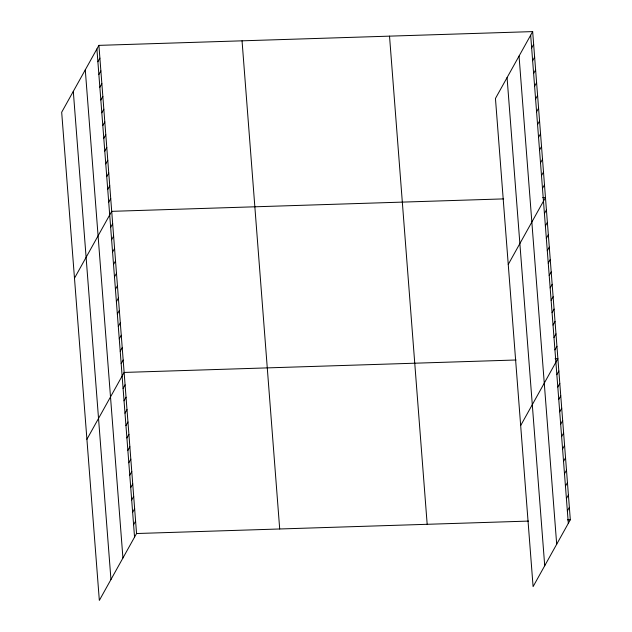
<?xml version="1.0" encoding="UTF-8"?>
<svg xmlns="http://www.w3.org/2000/svg" width="632" height="632" viewBox="0 0 632 632"><rect width="100%" height="100%" fill="white"/><g stroke="black" fill="none" stroke-linecap="round" stroke-linejoin="round"><path stroke-width="0.95" d="M98.908 45.37L61.683 112.243L99.335 600.4L136.552 533.527L98.908 45.37L532.665 31.6L570.317 519.757L533.092 586.63L495.449 98.474L532.665 31.6M97.889 61.731L99.888 58.136M98.876 74.497L100.875 70.903M99.856 87.263L101.863 83.669M100.844 100.03L102.842 96.435M101.831 112.796L103.83 109.202M102.811 125.563L104.817 121.968M103.798 138.329L105.797 134.735M104.786 151.103L106.784 147.501M105.765 163.87L107.764 160.275M106.753 176.636L108.751 173.042M107.732 189.403L109.739 185.808M108.72 202.169L110.719 198.574M74.481 278.214L111.706 211.341L503.641 198.898M110.663 227.33L112.662 223.736M111.619 239.718L113.618 236.123M112.575 252.113L114.574 248.518M113.531 264.5L115.53 260.905M114.487 276.895L116.486 273.3M115.443 289.282L117.441 285.688M116.399 301.677L118.397 298.083M117.355 314.072L119.353 310.47M118.31 326.46L120.309 322.865M119.266 338.855L121.265 335.26M120.214 351.242L122.221 347.647M121.17 363.637L123.177 360.043M86.908 439.311L124.133 372.43L516.067 359.995M123.082 388.419L125.089 384.825M124.038 400.807L126.045 397.212M124.994 413.202L127 409.607M125.95 425.597L127.956 422.002M126.906 437.984L128.912 434.389M127.862 450.379L129.868 446.784M128.817 462.766L130.824 459.172M129.773 475.161L131.78 471.567M130.729 487.548L132.736 483.954M131.685 499.944L133.684 496.349M132.641 512.339L134.64 508.736M133.597 524.726L135.596 521.131M531.654 47.961L533.653 44.366M532.634 60.727L534.64 57.133M533.621 73.494L535.62 69.899M534.609 86.26L536.608 82.666M535.588 99.034L537.595 95.432M536.576 111.801L538.575 108.206M537.563 124.567L539.562 120.973M538.543 137.334L540.55 133.739M539.531 150.1L541.529 146.505M540.51 162.866L542.517 159.272M541.498 175.633L543.496 172.038M542.485 188.399L544.484 184.805M508.247 264.452L545.471 197.571L542.683 197.658M544.421 213.561L546.427 209.966M545.377 225.948L547.383 222.353M546.332 238.343L548.339 234.748M547.288 250.738L549.295 247.144M548.244 263.125L550.251 259.531M549.2 275.52L551.207 271.926M550.156 287.908L552.163 284.313M551.112 300.303L553.119 296.708M552.068 312.69L554.067 309.095M553.024 325.085L555.022 321.49M553.98 337.48L555.978 333.878M554.936 349.867L556.934 346.273M520.673 425.541L557.89 358.668L555.101 358.755M556.847 374.65L558.846 371.055M557.803 387.045L559.802 383.45M558.759 399.432L560.758 395.837M559.715 411.827L561.714 408.233M560.671 424.214L562.67 420.62M561.627 436.609L563.626 433.015M562.583 449.004L564.581 445.41M563.539 461.392L565.537 457.797M564.495 473.787L566.493 470.192M565.45 486.174L567.449 482.579M566.406 498.569L568.405 494.974M567.362 510.956L569.361 507.362M136.552 533.527L528.486 521.084M567.528 519.844L570.317 519.757M530.667 35.194L568.318 523.351M519.046 56.074L556.689 544.231M507.069 77.594L544.721 565.751M389.525 36.142L427.177 524.299M242.048 40.827L279.7 528.984M96.901 48.964L134.553 537.121M85.281 69.844L122.932 558.001M73.304 91.364L110.956 579.52"/></g></svg>
